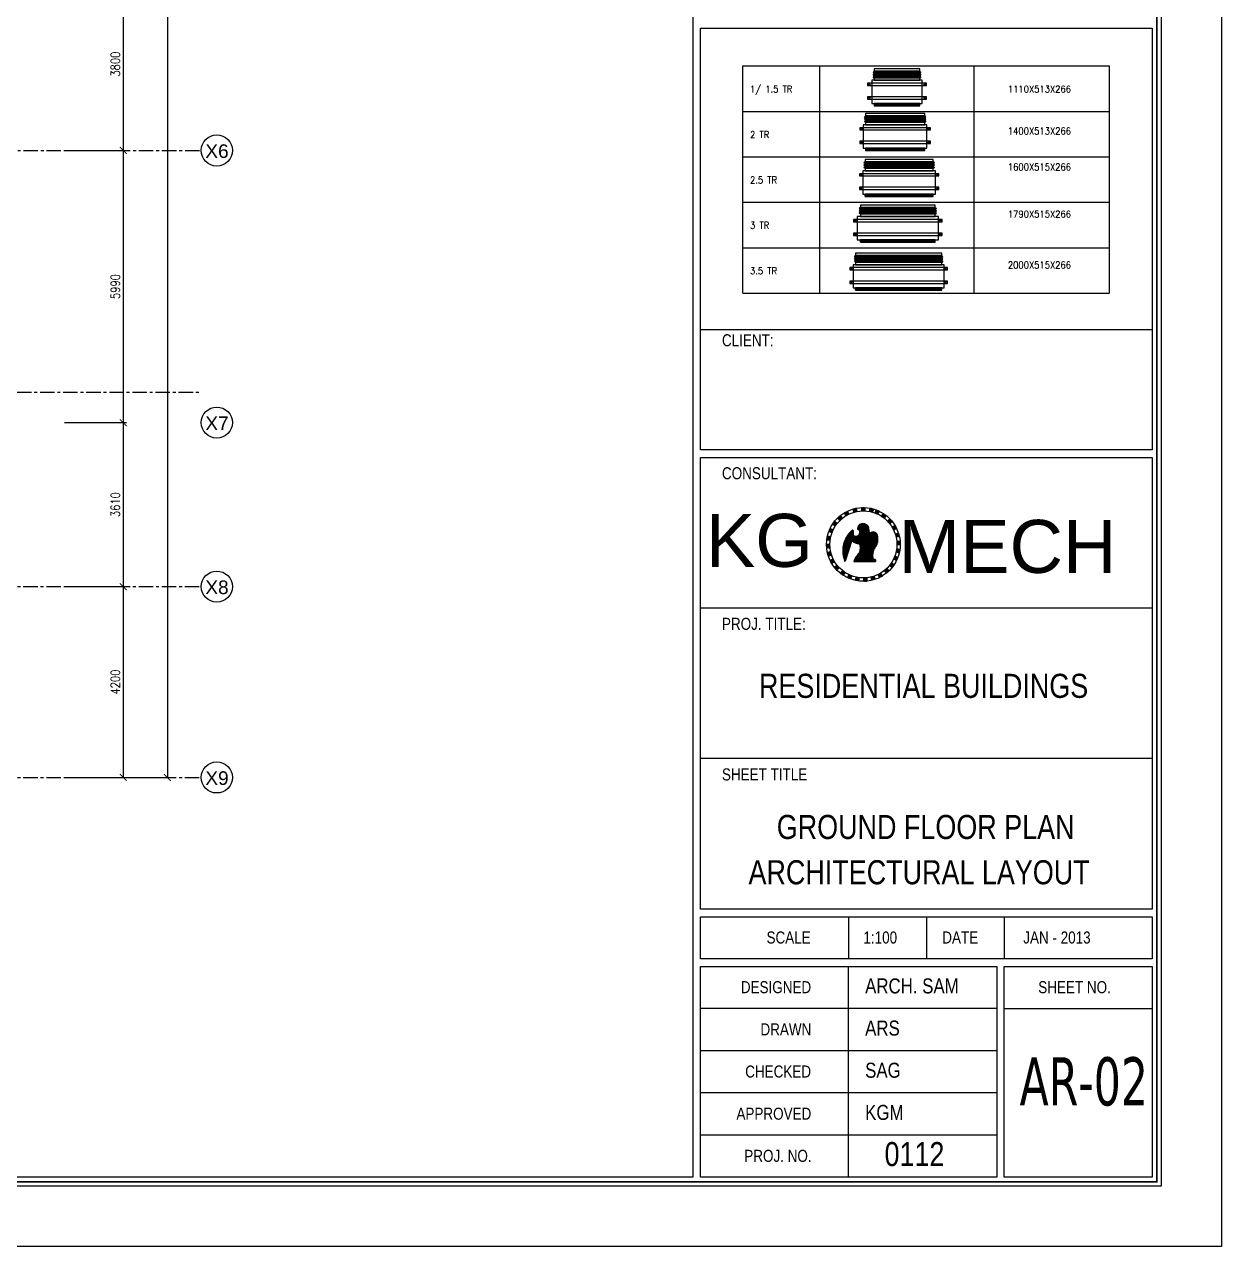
# Model space of a CAD drawing. Header units: millimetres. Extents: x -1288794 to 2153086, y -2701644 to -1428868.
# Drawn here: x 1638890 to 1665234, y -1519494 to -1492595 of the extents above; entities that cross this region are included whole.
import ezdxf
from ezdxf.enums import TextEntityAlignment as Align

# ---------------------------------------------------------------- set-up
doc = ezdxf.new("R2010")
doc.units = ezdxf.units.MM
doc.header["$LTSCALE"] = 100
doc.header["$PDMODE"] = 34
doc.linetypes.add('CENTER', pattern=[50.8, 31.75, -6.35, 6.35, -6.35])
for name, color, linetype in [('A-ANNO-DIMS', 1, 'Continuous'), ('A-ANNO-SYMB', 33, 'Continuous'), ('A-ANNO-TEXT', 8, 'Continuous'), ('A-GRID', 253, 'CENTER'), ('AC-HLTEXT', 100, 'Continuous'), ('DAIMENTION', 32, 'Continuous'), ('FCU-AC', 160, 'Continuous'), ('LOGO LINE', 7, 'Continuous'), ('LOGO1LINE', 7, 'Continuous'), ('TEXT', 4, 'Continuous')]:
    doc.layers.add(name, color=color, linetype=linetype)
doc.styles.add('ISTILO', font='sanss___.ttf', dxfattribs={"width": 0.8, "height": 400})
doc.styles.add('MKL', font='swisse.ttf')
doc.styles.add('ROMANS', font='romans.shx', dxfattribs={"width": 0.8})
doc.styles.add('SANSSERIF', font='sas_____.pfb')
doc.styles.add('TAHOMA', font='tahoma.ttf', dxfattribs={"width": 0.7})
doc.dimstyles.new('100 of DIM2', dxfattribs={"dimscale": 0, "dimtxt": 200, "dimasz": 150, "dimexe": 75, "dimexo": 200, "dimgap": 75, "dimtad": 1, "dimdec": 0, "dimrnd": 5, "dimzin": 0, "dimdsep": 46, "dimtxsty": 'ROMANS', "dimblk": 'ARCHTICK', "dimcen": 100, "dimclrd": 94, "dimclre": 94, "dimclrt": 2, "dimadec": 0, "dimazin": 0, "dimtfac": 1, "dimtdec": 0, "dimtofl": 0, "dimtmove": 2, "dimatfit": 3, "dimldrblk": 'OPEN90', "dimfxl": 75, "dimtolj": 1, "dimtzin": 0, "dimarcsym": 0})

# ---------------------------------------------------------------- blocks, each defined once
blk = doc.blocks.new('_ArchTick')
at = {"color": 0, "linetype": 'ByBlock', "const_width": 0.15}
blk.add_lwpolyline([(-0.5, -0.5), (0.5, 0.5)], dxfattribs=at)
blk = doc.blocks.new('*D613')
at = {"layer": 'A-ANNO-DIMS', "color": 94, "lineweight": -2, "ltscale": 3, "transparency": 16777216}
for p, q in [((1639881, -1473969), (1642111, -1473969)), ((1642036, -1473969), (1642036, -1509169)), ((1639881, -1509169), (1642111, -1509169))]:
    blk.add_line(p, q, dxfattribs=at)
at = {"layer": 'Defpoints', "color": 0, "ltscale": 3, "transparency": 16777216}
for p in [(1639681, -1473969), (1639681, -1509169), (1642036, -1509169)]:
    blk.add_point(p, dxfattribs=at)
at = {"layer": 'A-ANNO-DIMS', "color": 94, "lineweight": -2, "ltscale": 3, "transparency": 16777216, "xscale": 150, "yscale": 150, "zscale": 150}
for p, rotation in [((1642036, -1473969), 90), ((1642036, -1509169), 270)]:
    blk.add_blockref('_ArchTick', p, dxfattribs=dict(at, rotation=rotation))
at = {"layer": 'A-ANNO-DIMS', "color": 2, "ltscale": 3, "transparency": 16777216, "insert": (1641861, -1491569), "char_height": 200, "attachment_point": 5, "rotation": 90, "style": 'ROMANS'}
blk.add_mtext('\\A1;35200', dxfattribs=at)
blk = doc.blocks.new('_Open90')
at = {"color": 0, "linetype": 'ByBlock', "lineweight": -2}
for p, q in [((0, 0), (-1, 0)), ((-0.5, 0.5), (0, 0)), ((0, 0), (-0.5, -0.5))]:
    blk.add_line(p, q, dxfattribs=at)
blk = doc.blocks.new('*D618')
at = {"layer": 'A-ANNO-DIMS', "color": 94, "lineweight": -2, "ltscale": 3, "transparency": 16777216}
for p, q in [((1639772, -1491569), (1641139, -1491569)), ((1641064, -1491569), (1641064, -1495369)), ((1639772, -1495369), (1641139, -1495369))]:
    blk.add_line(p, q, dxfattribs=at)
at = {"layer": 'Defpoints', "color": 0, "ltscale": 3, "transparency": 16777216}
for p in [(1639572, -1491569), (1639572, -1495369), (1641064, -1495369)]:
    blk.add_point(p, dxfattribs=at)
at = {"layer": 'A-ANNO-DIMS', "color": 94, "lineweight": -2, "ltscale": 3, "transparency": 16777216, "xscale": 150, "yscale": 150, "zscale": 150}
for p, rotation in [((1641064, -1491569), 90), ((1641064, -1495369), 270)]:
    blk.add_blockref('_ArchTick', p, dxfattribs=dict(at, rotation=rotation))
at = {"layer": 'A-ANNO-DIMS', "color": 2, "ltscale": 3, "transparency": 16777216, "insert": (1640889, -1493469), "char_height": 200, "attachment_point": 5, "rotation": 90, "style": 'ROMANS'}
blk.add_mtext('\\A1;3800', dxfattribs=at)
blk = doc.blocks.new('*D619')
at = {"layer": 'A-ANNO-DIMS', "color": 94, "lineweight": -2, "ltscale": 3, "transparency": 16777216}
for p, q in [((1639772, -1495369), (1641139, -1495369)), ((1641064, -1495369), (1641064, -1501359)), ((1639772, -1501359), (1641139, -1501359))]:
    blk.add_line(p, q, dxfattribs=at)
at = {"layer": 'Defpoints', "color": 0, "ltscale": 3, "transparency": 16777216}
for p in [(1639572, -1495369), (1639572, -1501359), (1641064, -1501359)]:
    blk.add_point(p, dxfattribs=at)
at = {"layer": 'A-ANNO-DIMS', "color": 94, "lineweight": -2, "ltscale": 3, "transparency": 16777216, "xscale": 150, "yscale": 150, "zscale": 150}
for p, rotation in [((1641064, -1495369), 90), ((1641064, -1501359), 270)]:
    blk.add_blockref('_ArchTick', p, dxfattribs=dict(at, rotation=rotation))
at = {"layer": 'A-ANNO-DIMS', "color": 2, "ltscale": 3, "transparency": 16777216, "insert": (1640889, -1498364), "char_height": 200, "attachment_point": 5, "rotation": 90, "style": 'ROMANS'}
blk.add_mtext('\\A1;5990', dxfattribs=at)
blk = doc.blocks.new('*D620')
at = {"layer": 'A-ANNO-DIMS', "color": 94, "lineweight": -2, "ltscale": 3, "transparency": 16777216}
for p, q in [((1639772, -1501359), (1641139, -1501359)), ((1641064, -1501359), (1641064, -1504969)), ((1639772, -1504969), (1641139, -1504969))]:
    blk.add_line(p, q, dxfattribs=at)
at = {"layer": 'Defpoints', "color": 0, "ltscale": 3, "transparency": 16777216}
for p in [(1639572, -1501359), (1639572, -1504969), (1641064, -1504969)]:
    blk.add_point(p, dxfattribs=at)
at = {"layer": 'A-ANNO-DIMS', "color": 94, "lineweight": -2, "ltscale": 3, "transparency": 16777216, "xscale": 150, "yscale": 150, "zscale": 150}
for p, rotation in [((1641064, -1501359), 90), ((1641064, -1504969), 270)]:
    blk.add_blockref('_ArchTick', p, dxfattribs=dict(at, rotation=rotation))
at = {"layer": 'A-ANNO-DIMS', "color": 2, "ltscale": 3, "transparency": 16777216, "insert": (1640889, -1503164), "char_height": 200, "attachment_point": 5, "rotation": 90, "style": 'ROMANS'}
blk.add_mtext('\\A1;3610', dxfattribs=at)
blk = doc.blocks.new('*D621')
at = {"layer": 'A-ANNO-DIMS', "color": 94, "lineweight": -2, "ltscale": 3, "transparency": 16777216}
for p, q in [((1639772, -1504969), (1641139, -1504969)), ((1641064, -1504969), (1641064, -1509169)), ((1639772, -1509169), (1641139, -1509169))]:
    blk.add_line(p, q, dxfattribs=at)
at = {"layer": 'Defpoints', "color": 0, "ltscale": 3, "transparency": 16777216}
for p in [(1639572, -1504969), (1639572, -1509169), (1641064, -1509169)]:
    blk.add_point(p, dxfattribs=at)
at = {"layer": 'A-ANNO-DIMS', "color": 94, "lineweight": -2, "ltscale": 3, "transparency": 16777216, "xscale": 150, "yscale": 150, "zscale": 150}
for p, rotation in [((1641064, -1504969), 90), ((1641064, -1509169), 270)]:
    blk.add_blockref('_ArchTick', p, dxfattribs=dict(at, rotation=rotation))
at = {"layer": 'A-ANNO-DIMS', "color": 2, "ltscale": 3, "transparency": 16777216, "insert": (1640889, -1507069), "char_height": 200, "attachment_point": 5, "rotation": 90, "style": 'ROMANS'}
blk.add_mtext('\\A1;4200', dxfattribs=at)
blk = doc.blocks.new('fcu-1    1.5 tr')
h = blk.add_hatch()
h.set_pattern_fill('NET', color=3)
h.paths.add_polyline_path([(78733, -1589179), (77733, -1589179), (77733, -1589229), (78733, -1589229)])
at = {"color": 3}
blk.add_lwpolyline([(77733, -1589229), (78733, -1589229), (78733, -1589179), (77733, -1589179)], close=True, dxfattribs=at)
at = {"layer": 'FCU-AC', "color": 5}
for p, q in [((77733, -1588466), (77708, -1588491)), ((78758, -1588491), (77708, -1588491)), ((77733, -1588516), (77708, -1588491)), ((77733, -1588516), (77708, -1588541)), ((78758, -1588541), (77708, -1588541)), ((77733, -1588566), (77708, -1588541)), ((77733, -1588566), (77708, -1588591)), ((78758, -1588591), (77708, -1588591)), ((77733, -1588616), (77708, -1588591)), ((78733, -1588516), (77733, -1588516)), ((78733, -1588566), (77733, -1588566)), ((78758, -1588491), (78733, -1588466)), ((78758, -1588491), (78733, -1588516)), ((78758, -1588541), (78733, -1588516)), ((78758, -1588541), (78733, -1588566)), ((78758, -1588591), (78733, -1588566)), ((78758, -1588591), (78733, -1588616))]:
    blk.add_line(p, q, dxfattribs=at)
at = {"layer": 'FCU-AC', "color": 1}
for p, q in [((78733, -1588416), (77733, -1588416)), ((77733, -1588416), (77733, -1588466)), ((77733, -1588466), (78733, -1588466)), ((78733, -1588616), (77733, -1588616)), ((77733, -1588616), (77733, -1588666)), ((78733, -1588466), (78733, -1588416)), ((78733, -1588666), (78733, -1588616)), ((77733, -1588666), (78733, -1588666))]:
    blk.add_line(p, q, dxfattribs=at)
at = {"layer": 'FCU-AC'}
for p, q in [((78733, -1588466), (77733, -1588466)), ((78788, -1588666), (77678, -1588666)), ((77678, -1588666), (77678, -1589179)), ((78788, -1589179), (78788, -1588666)), ((77678, -1589179), (78788, -1589179))]:
    blk.add_line(p, q, dxfattribs=at)
at = {"layer": 'FCU-AC', "color": 2}
for p, q in [((78733, -1588516), (77733, -1588516)), ((78733, -1588566), (77733, -1588566))]:
    blk.add_line(p, q, dxfattribs=at)
at = {"layer": 'FCU-AC', "color": 6}
for points in [[(77583, -1588779), (78883, -1588779), (78883, -1588729), (77583, -1588729)], [(77583, -1589079), (78883, -1589079), (78883, -1589029), (77583, -1589029)]]:
    blk.add_lwpolyline(points, close=True, dxfattribs=at)
for centre in [(77629, -1588755), (78837, -1588755), (77629, -1589055), (78837, -1589055)]:
    blk.add_circle(centre, 12.5, dxfattribs=at)
blk = doc.blocks.new('fcu 2.5 tr')
h = blk.add_hatch()
h.set_pattern_fill('NET', color=3)
h.paths.add_polyline_path([(83172, -1587743), (81672, -1587743), (81672, -1587793), (83172, -1587793)])
at = {"layer": 'FCU-AC'}
for p, q in [((81672, -1587030), (81647, -1587055)), ((83172, -1587030), (81672, -1587030)), ((83197, -1587055), (83172, -1587030)), ((83197, -1587055), (81647, -1587055)), ((81672, -1587080), (81647, -1587055)), ((81672, -1587080), (81647, -1587105)), ((83197, -1587105), (81647, -1587105)), ((81672, -1587130), (81647, -1587105)), ((81672, -1587130), (81647, -1587155)), ((83197, -1587155), (81647, -1587155)), ((81672, -1587180), (81647, -1587155)), ((83172, -1587080), (81672, -1587080)), ((83172, -1587080), (81672, -1587080)), ((83172, -1587130), (81672, -1587130)), ((83172, -1587130), (81672, -1587130)), ((83197, -1587055), (83172, -1587080)), ((83197, -1587105), (83172, -1587080)), ((83197, -1587105), (83172, -1587130)), ((83197, -1587155), (83172, -1587130)), ((83197, -1587155), (83172, -1587180))]:
    blk.add_line(p, q, dxfattribs=at)
at = {"layer": 'FCU-AC', "color": 1}
for p, q in [((83172, -1586980), (81672, -1586980)), ((81672, -1586980), (81672, -1587030)), ((81672, -1587030), (83172, -1587030)), ((83172, -1587030), (83172, -1586980)), ((83172, -1587180), (81672, -1587180)), ((81672, -1587180), (81672, -1587230)), ((81672, -1587230), (83172, -1587230)), ((83172, -1587230), (83172, -1587180))]:
    blk.add_line(p, q, dxfattribs=at)
at = {"layer": 'FCU-AC', "color": 6}
for points in [[(81547, -1587343), (83297, -1587343), (83297, -1587293), (81547, -1587293)], [(81547, -1587643), (83297, -1587643), (83297, -1587593), (81547, -1587593)]]:
    blk.add_lwpolyline(points, close=True, dxfattribs=at)
at = {"layer": 'FCU-AC'}
blk.add_lwpolyline([(81622, -1587743), (83222, -1587743), (83222, -1587230), (81622, -1587230)], close=True, dxfattribs=at)
at = {"layer": 'FCU-AC', "color": 3}
blk.add_lwpolyline([(81672, -1587793), (83172, -1587793), (83172, -1587743), (81672, -1587743)], close=True, dxfattribs=at)
at = {"layer": 'FCU-AC', "color": 6}
for centre in [(81584, -1587318), (83259, -1587318), (81584, -1587618), (83259, -1587618)]:
    blk.add_circle(centre, 12.5, dxfattribs=at)
blk = doc.blocks.new('fcu 3 tr')
h = blk.add_hatch()
h.set_pattern_fill('NET', color=3)
h.paths.add_polyline_path([(86304, -1585367), (84654, -1585367), (84654, -1585417), (86304, -1585417)])
at = {"layer": 'FCU-AC', "color": 1}
for p, q in [((86304, -1584604), (84654, -1584604)), ((84654, -1584604), (84654, -1584654)), ((86304, -1584654), (86304, -1584604)), ((84654, -1584654), (86304, -1584654)), ((86304, -1584804), (84654, -1584804)), ((84654, -1584804), (84654, -1584854)), ((84654, -1584854), (86304, -1584854)), ((86304, -1584854), (86304, -1584804))]:
    blk.add_line(p, q, dxfattribs=at)
at = {"layer": 'FCU-AC'}
for p, q in [((84654, -1584654), (84629, -1584679)), ((86329, -1584679), (84629, -1584679)), ((84654, -1584704), (84629, -1584679)), ((84654, -1584704), (84629, -1584729)), ((86329, -1584729), (84629, -1584729)), ((84654, -1584754), (84629, -1584729)), ((84654, -1584754), (84629, -1584779)), ((86329, -1584779), (84629, -1584779)), ((84654, -1584804), (84629, -1584779)), ((86304, -1584654), (84654, -1584654)), ((86304, -1584704), (84654, -1584704)), ((86304, -1584704), (84654, -1584704)), ((86304, -1584754), (84654, -1584754)), ((86304, -1584754), (84654, -1584754)), ((86304, -1584654), (86329, -1584679)), ((86304, -1584704), (86329, -1584679)), ((86304, -1584704), (86329, -1584729)), ((86304, -1584754), (86329, -1584729)), ((86304, -1584754), (86329, -1584779)), ((86304, -1584804), (86329, -1584779))]:
    blk.add_line(p, q, dxfattribs=at)
blk.add_lwpolyline([(84584, -1585367), (86374, -1585367), (86374, -1584854), (84584, -1584854)], close=True, dxfattribs=at)
at = {"layer": 'FCU-AC', "color": 6}
for points in [[(84504, -1584967), (86454, -1584967), (86454, -1584917), (84504, -1584917)], [(84504, -1585267), (86454, -1585267), (86454, -1585217), (84504, -1585217)]]:
    blk.add_lwpolyline(points, close=True, dxfattribs=at)
at = {"layer": 'FCU-AC', "color": 3}
blk.add_lwpolyline([(84654, -1585417), (86304, -1585417), (86304, -1585367), (84654, -1585367)], close=True, dxfattribs=at)
at = {"layer": 'FCU-AC', "color": 6}
for centre in [(84544, -1584942), (86414, -1584942), (84544, -1585242), (86414, -1585242)]:
    blk.add_circle(centre, 12.5, dxfattribs=at)
blk = doc.blocks.new('fcu 3.5 tr')
at = {"layer": 'FCU-AC'}
h = blk.add_hatch(dxfattribs=at)
h.set_pattern_fill('NET', color=3)
h.paths.add_polyline_path([(100970, -1580238), (99070, -1580238), (99070, -1580288), (100970, -1580288)])
at = {"layer": 'FCU-AC', "color": 1}
for p, q in [((100970, -1579475), (99070, -1579475)), ((99070, -1579475), (99070, -1579525)), ((100970, -1579525), (100970, -1579475)), ((99070, -1579525), (100970, -1579525)), ((100970, -1579675), (99070, -1579675)), ((99070, -1579675), (99070, -1579725)), ((99070, -1579725), (100970, -1579725)), ((100970, -1579725), (100970, -1579675))]:
    blk.add_line(p, q, dxfattribs=at)
at = {"layer": 'FCU-AC'}
for p, q in [((99045, -1579550), (99070, -1579525)), ((100995, -1579550), (99045, -1579550)), ((99045, -1579550), (99070, -1579575)), ((99045, -1579600), (99070, -1579575)), ((100995, -1579600), (99045, -1579600)), ((99045, -1579600), (99070, -1579625)), ((99045, -1579650), (99070, -1579625)), ((100995, -1579650), (99045, -1579650)), ((99045, -1579650), (99070, -1579675)), ((100970, -1579525), (99070, -1579525)), ((100970, -1579575), (99070, -1579575)), ((100970, -1579575), (99070, -1579575)), ((100970, -1579625), (99070, -1579625)), ((100970, -1579625), (99070, -1579625)), ((100995, -1579550), (100970, -1579525)), ((100995, -1579550), (100970, -1579575)), ((100995, -1579600), (100970, -1579575)), ((100995, -1579600), (100970, -1579625)), ((100995, -1579650), (100970, -1579625)), ((100995, -1579650), (100970, -1579675))]:
    blk.add_line(p, q, dxfattribs=at)
blk.add_lwpolyline([(99020, -1580238), (101020, -1580238), (101020, -1579725), (99020, -1579725)], close=True, dxfattribs=at)
at = {"layer": 'FCU-AC', "color": 6}
for points in [[(98945, -1579838), (101095, -1579838), (101095, -1579788), (98945, -1579788)], [(98945, -1580138), (101095, -1580138), (101095, -1580088), (98945, -1580088)]]:
    blk.add_lwpolyline(points, close=True, dxfattribs=at)
at = {"layer": 'FCU-AC', "color": 3}
blk.add_lwpolyline([(99070, -1580288), (100970, -1580288), (100970, -1580238), (99070, -1580238)], close=True, dxfattribs=at)
at = {"layer": 'FCU-AC', "color": 6}
for centre in [(98982, -1579813), (101057, -1579813), (98982, -1580113), (101057, -1580113)]:
    blk.add_circle(centre, 12.5, dxfattribs=at)
blk = doc.blocks.new('fcu 2 tr')
h = blk.add_hatch()
h.set_pattern_fill('NET', color=3)
h.paths.add_polyline_path([(80954, -1588493), (79654, -1588493), (79654, -1588543), (80954, -1588543)])
at = {"layer": 'FCU-AC'}
for p, q in [((79654, -1587780), (79629, -1587805)), ((80979, -1587805), (79629, -1587805)), ((79654, -1587830), (79629, -1587805)), ((79654, -1587830), (79629, -1587855)), ((80954, -1587780), (79654, -1587780)), ((80954, -1587830), (79654, -1587830)), ((80954, -1587830), (79654, -1587830)), ((80954, -1587780), (80979, -1587805)), ((80954, -1587830), (80979, -1587805)), ((80954, -1587830), (80979, -1587855)), ((80979, -1587855), (79629, -1587855)), ((79654, -1587880), (79629, -1587855)), ((79654, -1587880), (79629, -1587905)), ((80979, -1587905), (79629, -1587905)), ((79654, -1587930), (79629, -1587905)), ((80954, -1587880), (79654, -1587880)), ((80954, -1587880), (79654, -1587880)), ((80954, -1587880), (80979, -1587855)), ((80954, -1587880), (80979, -1587905)), ((80954, -1587930), (80979, -1587905))]:
    blk.add_line(p, q, dxfattribs=at)
at = {"layer": 'FCU-AC', "color": 1}
for p, q in [((80954, -1587730), (79654, -1587730)), ((79654, -1587730), (79654, -1587780)), ((79654, -1587780), (80954, -1587780)), ((80954, -1587780), (80954, -1587730)), ((80954, -1587930), (79654, -1587930)), ((79654, -1587930), (79654, -1587980)), ((79654, -1587980), (80954, -1587980)), ((80954, -1587980), (80954, -1587930))]:
    blk.add_line(p, q, dxfattribs=at)
at = {"layer": 'FCU-AC', "color": 6}
for points in [[(79529, -1588093), (81079, -1588093), (81079, -1588043), (79529, -1588043)], [(79529, -1588393), (81079, -1588393), (81079, -1588343), (79529, -1588343)]]:
    blk.add_lwpolyline(points, close=True, dxfattribs=at)
at = {"layer": 'FCU-AC'}
blk.add_lwpolyline([(79604, -1588493), (81004, -1588493), (81004, -1587980), (79604, -1587980)], close=True, dxfattribs=at)
at = {"layer": 'FCU-AC', "color": 3}
blk.add_lwpolyline([(79654, -1588543), (80954, -1588543), (80954, -1588493), (79654, -1588493)], close=True, dxfattribs=at)
at = {"layer": 'FCU-AC', "color": 6}
for centre in [(79566, -1588068), (81041, -1588068), (79566, -1588368), (81041, -1588368)]:
    blk.add_circle(centre, 12.5, dxfattribs=at)

msp = doc.modelspace()

# ---------------------------------------------------------------- hatches: boundary and pattern name
h = msp.add_hatch()
h.set_pattern_fill('ANSI36', color=6, scale=36.666455, angle=25.71429, style=0)
h.set_pattern_definition([(70.71429, (1657792.8396, -1506959.146), (-1.677009, 9.0844575), [11.458267, -2.291653, 0, -2.291653])])
h.paths.add_polyline_path([(1657000, -1503308.5, 0.0225273), (1656935.6, -1503343.1), (1656967.6, -1503409.5, -0.0247745), (1657031.8, -1503374.6)])
h = msp.add_hatch()
h.set_pattern_fill('ANSI36', color=6, scale=36.666455, angle=167.14286, style=0)
h.set_pattern_definition([(212.14286, (1658784.8713, -1501492.5794), (-4.352928, -8.148113), [11.458267, -2.291653, 0, -2.291653])])
h.paths.add_polyline_path([(1657128.6, -1503259.6, -0.0225273), (1657200.5, -1503246.6), (1657216.9, -1503318.4, 0.0247745), (1657145, -1503331.1)])
h = msp.add_hatch()
h.set_pattern_fill('ANSI36', color=6, scale=36.666455, angle=180, style=0)
h.set_pattern_definition([(225, (1658186.341, -1501217.206), (-2.4306655, -8.91244), [11.458267, -2.291653, 0, -2.291653])])
h.paths.add_polyline_path([(1657316.7, -1503228.2, -0.0225273), (1657389.7, -1503231.5), (1657389.7, -1503305.1, 0.0247745), (1657316.7, -1503301.5)])
h = msp.add_hatch()
h.set_pattern_fill('ANSI36', color=6, scale=36.666455, angle=-167.14286, style=0)
h.set_pattern_definition([(237.85714, (1657543.381, -1501087.4032), (-0.386519, -9.229861), [11.458267, -2.291653, 0, -2.291653])])
h.paths.add_polyline_path([(1657504, -1503241.5, -0.0225273), (1657574.4, -1503260.9), (1657558.1, -1503332.7, 0.0247745), (1657487.7, -1503313)])
h = msp.add_hatch()
h.set_pattern_fill('ANSI36', color=6, scale=36.666455, angle=-25.71429, style=0)
h.set_pattern_definition([(19.28571, (1655343.9524, -1506204.5415), (6.056917, 6.975205), [11.458267, -2.291653, 0, -2.291653])])
h.paths.add_polyline_path([(1657703.8, -1503308.5, 0.0225273), (1657636.6, -1503279.8), (1657604.6, -1503346.2, -0.0247745), (1657672, -1503374.6)])
h = msp.add_hatch()
h.set_pattern_fill('ANSI36', color=6, scale=36.666455, angle=-38.57143, style=0)
h.set_pattern_definition([(6.42857, (1654912.4747, -1505703.449), (7.4571865, 5.452531), [11.458267, -2.291653, 0, -2.291653])])
h.paths.add_polyline_path([(1657857.6, -1503405.1, 0.0225273), (1657798.5, -1503362.2), (1657752.5, -1503419.8, -0.0247745), (1657811.8, -1503462.5)])
h = msp.add_hatch()
h.set_pattern_fill('ANSI36', color=6, scale=36.666455, angle=51.42857, style=0)
h.set_pattern_definition([(96.42857, (1659016.061, -1506478.658), (-5.452531, 7.4571865), [11.458267, -2.291653, 0, -2.291653])])
h.paths.add_polyline_path([(1656717.8, -1503533.6, 0.0225273), (1656674.8, -1503592.7), (1656732.4, -1503638.6, -0.0247745), (1656775.1, -1503579.3)])
h = msp.add_hatch()
h.set_pattern_fill('ANSI36', color=6, scale=36.666455, angle=38.57143, style=0)
h.set_pattern_definition([(83.57143, (1658431.5193, -1506787.814), (-3.656445, 8.4835216), [11.458267, -2.291653, 0, -2.291653])])
h.paths.add_polyline_path([(1656846.2, -1503405.1, 0.0225273), (1656791.2, -1503453.2), (1656837.1, -1503510.8, -0.0247745), (1656891.9, -1503462.5)])
h = msp.add_hatch()
h.set_pattern_fill('ANSI31', color=6, scale=36.45, style=0)
h.set_pattern_definition([(45, (1656768.3235, -1506308.6005), (-3.221755, 3.221755), [])])
h.paths.add_polyline_path([(1657275, -1504212.8, 0.1070133), (1657140.3, -1504413), (1657621.8, -1504413, 0.3835303), (1657628.8, -1504406.7, 0.674478), (1657572.1, -1504376.4), (1657556.6, -1504332.4, -0.1268388), (1657582.2, -1504147.3, 0.2280769), (1657669, -1503866.3, 0.6975506), (1657488.9, -1503805.9, 0.0308659), (1657469, -1503672.3, 0.880226), (1657223, -1503703.5), (1657244.9, -1503702.8, -1.0270626), (1657132.2, -1503836.1), (1657132.2, -1503747.1, 0.3506469), (1657113.8, -1503724.1, 0.2389572), (1657105.5, -1503726.2, 0.3170491), (1656939.2, -1504404.8, 0.7037758), (1656948.1, -1504404.6), (1657096, -1503950.3, 0.26839), (1657264.1, -1504017.3, -0.1721045)])
h = msp.add_hatch()
h.set_pattern_fill('ANSI36', color=6, scale=36.666455, angle=-51.42857, style=0)
h.set_pattern_definition([(353.57143, (1654603.3187, -1505118.9075), (8.4835216, 3.656445), [11.458267, -2.291653, 0, -2.291653])])
h.paths.add_polyline_path([(1657986, -1503533.6, 0.0225273), (1657937.9, -1503478.6), (1657880.3, -1503524.5, -0.0247745), (1657928.7, -1503579.3)])
h = msp.add_hatch()
h.set_pattern_fill('ANSI36', color=6, scale=36.666455, angle=-64.28571, style=0)
h.set_pattern_definition([(340.71429, (1654431.9866, -1504480.228), (9.0844575, 1.677009), [11.458267, -2.291653, 0, -2.291653])])
h.paths.add_polyline_path([(1658082.6, -1503687.4, 0.0225273), (1658048, -1503623), (1657981.6, -1503655, -0.0247745), (1658016.5, -1503719.2)])
h = msp.add_hatch()
h.set_pattern_fill('ANSI36', color=6, scale=36.666455, angle=77.14286, style=0)
h.set_pattern_definition([(122.14286, (1659909.6694, -1505515.0173), (-8.148113, 4.352928), [11.458267, -2.291653, 0, -2.291653])])
h.paths.add_polyline_path([(1656561.1, -1503858.8, 0.0225273), (1656548.1, -1503930.7), (1656619.9, -1503947, -0.0247745), (1656632.6, -1503875.1)])
h = msp.add_hatch()
h.set_pattern_fill('ANSI36', color=6, scale=36.666455, angle=64.28571, style=0)
h.set_pattern_definition([(109.28571, (1659517.1533, -1506047.1804), (-6.975205, 6.056917), [11.458267, -2.291653, 0, -2.291653])])
h.paths.add_polyline_path([(1656621.1, -1503687.4, 0.0225273), (1656592.4, -1503754.5), (1656658.8, -1503786.5, -0.0247745), (1656687.2, -1503719.2)])
h = msp.add_hatch()
h.set_pattern_fill('ANSI36', color=6, scale=36.666455, angle=-77.14286, style=0)
h.set_pattern_definition([(327.85714, (1654407.07, -1503819.436), (9.229861, -0.386519), [11.458267, -2.291653, 0, -2.291653])])
h.paths.add_polyline_path([(1658142.6, -1503858.8, 0.0225273), (1658123.2, -1503788.4), (1658051.3, -1503804.8, -0.0247745), (1658071.1, -1503875.1)])
h = msp.add_hatch()
h.set_pattern_fill('ANSI36', color=6, scale=36.666455, angle=90, style=0)
h.set_pattern_definition([(135, (1660173.927, -1504908.8536), (-8.9124403, 2.4306655), [11.458267, -2.291653, 0, -2.291653])])
h.paths.add_polyline_path([(1656540.8, -1504039.3, 0.0225273), (1656544.1, -1504112.2), (1656617.8, -1504112.2, -0.0247745), (1656614.1, -1504039.3)])
h = msp.add_hatch()
h.set_pattern_fill('ANSI36', color=6, scale=36.666455, angle=-102.85714, style=0)
h.set_pattern_definition([(302.14286, (1654794.075, -1502563.5037), (8.148113, -4.352928), [11.458267, -2.291653, 0, -2.291653])])
h.paths.add_polyline_path([(1658142.6, -1504219.7, 0.0225273), (1658155.6, -1504147.9), (1658083.8, -1504131.5, -0.0247745), (1658071.1, -1504203.4)])
h = msp.add_hatch()
h.set_pattern_fill('ANSI36', color=6, scale=36.666455, angle=-90, style=0)
h.set_pattern_definition([(315, (1654529.8177, -1503169.6674), (8.9124403, -2.4306655), [11.458267, -2.291653, 0, -2.291653])])
h.paths.add_polyline_path([(1658162.9, -1504039.3, 0.0225273), (1658159.6, -1503966.3), (1658086, -1503966.3, -0.0247745), (1658089.6, -1504039.3)])
h = msp.add_hatch()
h.set_pattern_fill('ANSI36', color=6, scale=36.666455, angle=102.85714, style=0)
h.set_pattern_definition([(147.85714, (1660296.6747, -1504259.085), (-9.229861, 0.386519), [11.458267, -2.291653, 0, -2.291653])])
h.paths.add_polyline_path([(1656561.1, -1504219.7, 0.0225273), (1656580.6, -1504290.2), (1656652.4, -1504273.8, -0.0247745), (1656632.6, -1504203.4)])
h = msp.add_hatch()
h.set_pattern_fill('ANSI36', color=6, scale=36.666455, angle=115.71429, style=0)
h.set_pattern_definition([(160.71429, (1660271.758, -1503598.293), (-9.0844575, -1.677009), [11.458267, -2.291653, 0, -2.291653])])
h.paths.add_polyline_path([(1656621.1, -1504391.2, 0.0225273), (1656655.8, -1504455.5), (1656722.1, -1504423.5, -0.0247745), (1656687.2, -1504359.4)])
h = msp.add_hatch()
h.set_pattern_fill('ANSI36', color=6, scale=36.666455, angle=-128.57143, style=0)
h.set_pattern_definition([(276.42857, (1655687.6835, -1501599.863), (5.452531, -7.4571865), [11.458267, -2.291653, 0, -2.291653])])
h.paths.add_polyline_path([(1657986, -1504545, 0.0225273), (1658028.9, -1504485.8), (1657971.3, -1504439.9, -0.0247745), (1657928.7, -1504499.2)])
h = msp.add_hatch()
h.set_pattern_fill('ANSI36', color=6, scale=36.666455, angle=-115.71429, style=0)
h.set_pattern_definition([(289.28571, (1655186.591, -1502031.3406), (6.975205, -6.056917), [11.458267, -2.291653, 0, -2.291653])])
h.paths.add_polyline_path([(1658082.6, -1504391.2, 0.0225273), (1658111.3, -1504324), (1658044.9, -1504292, -0.0247745), (1658016.5, -1504359.4)])
h = msp.add_hatch()
h.set_pattern_fill('ANSI36', color=6, scale=36.666455, angle=128.57143, style=0)
h.set_pattern_definition([(173.57143, (1660100.426, -1502959.6135), (-8.4835216, -3.656445), [11.458267, -2.291653, 0, -2.291653])])
h.paths.add_polyline_path([(1656717.8, -1504545, 0.0225273), (1656765.8, -1504600), (1656823.4, -1504554, -0.0247745), (1656775.1, -1504499.2)])
h = msp.add_hatch()
h.set_pattern_fill('ANSI36', color=6, scale=36.666455, angle=141.42857, style=0)
h.set_pattern_definition([(186.42857, (1659791.27, -1502375.072), (-7.4571865, -5.452531), [11.458267, -2.291653, 0, -2.291653])])
h.paths.add_polyline_path([(1656846.2, -1504673.4, 0.0225273), (1656905.3, -1504716.3), (1656951.2, -1504658.7, -0.0247745), (1656891.9, -1504616)])
h = msp.add_hatch()
h.set_pattern_fill('ANSI36', color=6, scale=36.666455, angle=154.28571, style=0)
h.set_pattern_definition([(199.28571, (1659359.792, -1501873.9795), (-6.056917, -6.975205), [11.458267, -2.291653, 0, -2.291653])])
h.paths.add_polyline_path([(1657000, -1504770, 0.0225273), (1657067.1, -1504798.7), (1657099.1, -1504732.3, -0.0247745), (1657031.8, -1504703.9)])
h = msp.add_hatch()
h.set_pattern_fill('ANSI36', color=6, scale=36.666455, angle=-154.28571, style=0)
h.set_pattern_definition([(250.71429, (1656910.905, -1501119.375), (1.677009, -9.0844575), [11.458267, -2.291653, 0, -2.291653])])
h.paths.add_polyline_path([(1657703.8, -1504770, 0.0225273), (1657768.1, -1504735.4), (1657736.1, -1504669, -0.0247745), (1657672, -1504703.9)])
h = msp.add_hatch()
h.set_pattern_fill('ANSI36', color=6, scale=36.666455, angle=-141.42857, style=0)
h.set_pattern_definition([(263.57143, (1656272.2252, -1501290.707), (3.656445, -8.4835216), [11.458267, -2.291653, 0, -2.291653])])
h.paths.add_polyline_path([(1657857.6, -1504673.4, 0.0225273), (1657912.6, -1504625.3), (1657866.6, -1504567.7, -0.0247745), (1657811.8, -1504616)])
h = msp.add_hatch()
h.set_pattern_fill('ANSI36', color=6, scale=36.666455, angle=167.14286, style=0)
h.set_pattern_definition([(212.14286, (1658827.629, -1501481.4634), (-4.352928, -8.148113), [11.458267, -2.291653, 0, -2.291653])])
h.paths.add_polyline_path([(1657171.4, -1504830, 0.0225273), (1657243.3, -1504843), (1657259.7, -1504771.2, -0.0247745), (1657187.7, -1504758.5)])
h = msp.add_hatch()
h.set_pattern_fill('ANSI36', color=6, scale=36.666455, angle=180, style=0)
h.set_pattern_definition([(225, (1658221.4654, -1501217.206), (-2.4306655, -8.9124403), [11.458267, -2.291653, 0, -2.291653])])
h.paths.add_polyline_path([(1657351.9, -1504850.3, 0.0225273), (1657424.8, -1504847), (1657424.8, -1504773.4, -0.0247745), (1657351.9, -1504777)])
h = msp.add_hatch()
h.set_pattern_fill('ANSI36', color=6, scale=36.666455, angle=-167.14286, style=0)
h.set_pattern_definition([(237.85714, (1657571.6966, -1501094.458), (-0.386519, -9.229861), [11.458267, -2.291653, 0, -2.291653])])
h.paths.add_polyline_path([(1657532.4, -1504830, 0.0225273), (1657602.8, -1504810.5), (1657586.4, -1504738.7, -0.0247745), (1657516, -1504758.5)])

# ---------------------------------------------------------------- linework, layer by layer
at = {"color": 6}
for p, q in [((1656967.6, -1503409.5), (1656935.8, -1503343.4)), ((1656967.6, -1503409.5), (1656935.8, -1503343.4)), ((1657031.8, -1503374.6), (1657000, -1503308.5)), ((1657031.8, -1503374.6), (1657000, -1503308.5)), ((1657145, -1503331.1), (1657128.6, -1503259.6)), ((1657145, -1503331.1), (1657128.6, -1503259.6)), ((1657216.9, -1503318.4), (1657200.6, -1503246.9)), ((1657316.7, -1503301.5), (1657316.7, -1503228.2)), ((1657316.7, -1503301.5), (1657316.7, -1503228.2)), ((1657389.7, -1503305.1), (1657389.7, -1503231.8)), ((1657389.7, -1503305.1), (1657389.7, -1503231.8)), ((1657487.7, -1503313), (1657504, -1503241.5)), ((1657487.7, -1503313), (1657504, -1503241.5)), ((1657558.1, -1503332.7), (1657574.4, -1503261.2)), ((1657558.1, -1503332.7), (1657574.4, -1503261.2)), ((1657672, -1503374.6), (1657703.8, -1503308.5)), ((1657672, -1503374.6), (1657703.8, -1503308.5)), ((1657752.5, -1503419.8), (1657798.3, -1503362.5)), ((1657752.5, -1503419.8), (1657798.3, -1503362.5)), ((1656732.4, -1503638.6), (1656675.1, -1503592.9)), ((1656732.4, -1503638.6), (1656675.1, -1503592.9)), ((1656775.1, -1503579.3), (1656717.8, -1503533.6)), ((1656775.1, -1503579.3), (1656717.8, -1503533.6)), ((1656837.1, -1503510.8), (1656791.4, -1503453.5)), ((1656837.1, -1503510.8), (1656791.4, -1503453.5)), ((1656891.9, -1503462.5), (1656846.2, -1503405.1)), ((1656891.9, -1503462.5), (1656846.2, -1503405.1)), ((1657811.8, -1503462.5), (1657857.6, -1503405.1)), ((1657811.8, -1503462.5), (1657857.6, -1503405.1)), ((1657880.3, -1503524.5), (1657937.7, -1503478.8)), ((1657880.3, -1503524.5), (1657937.7, -1503478.8)), ((1657928.7, -1503579.3), (1657986, -1503533.6)), ((1657928.7, -1503579.3), (1657986, -1503533.6)), ((1657981.6, -1503655), (1658047.7, -1503623.2)), ((1657981.6, -1503655), (1658047.7, -1503623.2)), ((1656632.6, -1503875.1), (1656561.1, -1503858.8)), ((1656632.6, -1503875.1), (1656561.1, -1503858.8)), ((1656658.8, -1503786.5), (1656592.7, -1503754.7)), ((1656658.8, -1503786.5), (1656592.7, -1503754.7)), ((1656687.2, -1503719.2), (1656621.1, -1503687.4)), ((1656687.2, -1503719.2), (1656621.1, -1503687.4)), ((1657132.2, -1503836.1), (1657132.2, -1503747.1)), ((1657223, -1503703.5), (1657244.9, -1503702.8)), ((1658016.5, -1503719.2), (1658082.6, -1503687.4)), ((1658016.5, -1503719.2), (1658082.6, -1503687.4)), ((1658051.3, -1503804.8), (1658122.8, -1503788.4)), ((1658051.3, -1503804.8), (1658122.8, -1503788.4)), ((1658071.1, -1503875.1), (1658142.6, -1503858.8)), ((1658071.1, -1503875.1), (1658142.6, -1503858.8)), ((1656614.1, -1504039.3), (1656540.8, -1504039.3)), ((1656614.1, -1504039.3), (1656540.8, -1504039.3)), ((1656617.8, -1504112.2), (1656544.4, -1504112.2)), ((1656617.8, -1504112.2), (1656544.4, -1504112.2)), ((1656619.9, -1503947), (1656548.4, -1503930.7)), ((1656619.9, -1503947), (1656548.4, -1503930.7)), ((1657096, -1503950.3), (1656948.1, -1504404.6)), ((1658083.8, -1504131.5), (1658155.3, -1504147.8)), ((1658083.8, -1504131.5), (1658155.3, -1504147.8)), ((1658086, -1503966.3), (1658159.3, -1503966.3)), ((1658086, -1503966.3), (1658159.3, -1503966.3)), ((1658089.6, -1504039.3), (1658162.9, -1504039.3)), ((1658089.6, -1504039.3), (1658162.9, -1504039.3)), ((1656632.6, -1504203.4), (1656561.1, -1504219.7)), ((1656632.6, -1504203.4), (1656561.1, -1504219.7)), ((1656652.4, -1504273.8), (1656580.9, -1504290.1)), ((1656652.4, -1504273.8), (1656580.9, -1504290.1)), ((1656687.2, -1504359.4), (1656621.1, -1504391.2)), ((1656687.2, -1504359.4), (1656621.1, -1504391.2)), ((1656722.1, -1504423.5), (1656656, -1504455.3)), ((1656722.1, -1504423.5), (1656656, -1504455.3)), ((1657140.3, -1504413), (1657621.8, -1504413)), ((1657556.6, -1504332.4), (1657572.1, -1504376.4)), ((1657971.3, -1504439.9), (1658028.7, -1504485.6)), ((1657971.3, -1504439.9), (1658028.7, -1504485.6)), ((1658016.5, -1504359.4), (1658082.6, -1504391.2)), ((1658016.5, -1504359.4), (1658082.6, -1504391.2)), ((1658044.9, -1504292), (1658111, -1504323.9)), ((1658044.9, -1504292), (1658111, -1504323.9)), ((1658071.1, -1504203.4), (1658142.6, -1504219.7)), ((1658071.1, -1504203.4), (1658142.6, -1504219.7)), ((1656775.1, -1504499.2), (1656717.8, -1504545)), ((1656775.1, -1504499.2), (1656717.8, -1504545)), ((1656823.4, -1504554), (1656766.1, -1504599.7)), ((1656823.4, -1504554), (1656766.1, -1504599.7)), ((1656891.9, -1504616), (1656846.2, -1504673.4)), ((1656891.9, -1504616), (1656846.2, -1504673.4)), ((1656951.2, -1504658.7), (1656905.5, -1504716)), ((1656951.2, -1504658.7), (1656905.5, -1504716)), ((1657031.8, -1504703.9), (1657000, -1504770)), ((1657031.8, -1504703.9), (1657000, -1504770)), ((1657099.1, -1504732.3), (1657067.3, -1504798.4)), ((1657099.1, -1504732.3), (1657067.3, -1504798.4)), ((1657672, -1504703.9), (1657703.8, -1504770)), ((1657672, -1504703.9), (1657703.8, -1504770)), ((1657736.1, -1504669), (1657768, -1504735.1)), ((1657736.1, -1504669), (1657768, -1504735.1)), ((1657811.8, -1504616), (1657857.6, -1504673.4)), ((1657811.8, -1504616), (1657857.6, -1504673.4)), ((1657866.6, -1504567.7), (1657912.4, -1504625.1)), ((1657866.6, -1504567.7), (1657912.4, -1504625.1)), ((1657928.7, -1504499.2), (1657986, -1504545)), ((1657928.7, -1504499.2), (1657986, -1504545)), ((1657187.7, -1504758.5), (1657171.4, -1504830)), ((1657187.7, -1504758.5), (1657171.4, -1504830)), ((1657259.7, -1504771.2), (1657243.3, -1504842.7)), ((1657259.7, -1504771.2), (1657243.3, -1504842.7)), ((1657351.9, -1504777), (1657351.9, -1504850.3)), ((1657351.9, -1504777), (1657351.9, -1504850.3)), ((1657424.8, -1504773.4), (1657424.8, -1504846.7)), ((1657424.8, -1504773.4), (1657424.8, -1504846.7)), ((1657516, -1504758.5), (1657532.4, -1504830)), ((1657516, -1504758.5), (1657532.4, -1504830)), ((1657586.4, -1504738.7), (1657602.7, -1504810.2)), ((1657586.4, -1504738.7), (1657602.7, -1504810.2))]:
    msp.add_line(p, q, dxfattribs=at)
for radius in [811.1, 737.7]:
    msp.add_circle((1657351.9, -1504039.3), radius, dxfattribs=at)
for centre, radius, start, end in [((1657348, -1503703.6), 125, 8.86708, 179.93696), ((1657503.7, -1504183.4), 606.4, 131.04915, 201.41384), ((1657111.7, -1503733.3), 9.44, 77.29223, 131.04915), ((1657108.6, -1503747.1), 23.6, 0, 77.29223), ((1657190.3, -1503771), 87.3, 228.24948, 51.30904), ((1656397.5, -1503900.3), 1095.5, 4.94242, 12.01413), ((1657567.9, -1503869.2), 101.2, 1.6654, 141.2563), ((1657333.6, -1503916.7), 339.2, 317.14623, 8.5385), ((1657238, -1503838.5), 180.7, 218.21967, 278.31391), ((1656994, -1504130.5), 292.9, 343.66509, 22.72588), ((1657928.2, -1504289.5), 374.1, 157.66136, 186.57627), ((1656943.6, -1504403.1), 4.72, 201.41384, 341.96166), ((1657669.9, -1504624), 570.1, 133.83872, 158.27138), ((1657594.3, -1504403), 34.7, 353.93332, 129.92852), ((1657621.8, -1504405.9), 7.08, 270, 353.93332)]:
    msp.add_arc(centre, radius, start, end, dxfattribs=at)
at = {"layer": 'A-ANNO-SYMB', "ltscale": 3}
for centre in [(1643122.7, -1495368.6), (1643122.7, -1501358.6), (1643122.7, -1504968.6), (1643122.7, -1509168.6)]:
    msp.add_circle(centre, 342.2, dxfattribs=at)
at = {"layer": 'A-GRID', "ltscale": 0.1}
for p, q in [((1599244.8, -1495368.6), (1642784.4, -1495368.6)), ((1625010.3, -1500687.6), (1642782, -1500687.6)), ((1599241, -1504968.6), (1642780.6, -1504968.6)), ((1599241, -1509168.6), (1642780.6, -1509168.6))]:
    msp.add_line(p, q, dxfattribs=at)
at = {"layer": 'DAIMENTION', "color": 3}
msp.add_line((1662763.2, -1493508.5), (1662763.2, -1498508.5), dxfattribs=at)
at = {"layer": 'FCU-AC', "color": 3}
for p, q in [((1654698.2, -1493508.5), (1662763.2, -1493508.5)), ((1654698.2, -1498508.5), (1654698.2, -1493508.5)), ((1656394.9, -1498508.5), (1656394.9, -1493508.5)), ((1659782, -1493508.5), (1659782, -1498508.5)), ((1654698.2, -1494508.5), (1662763.2, -1494508.5)), ((1654698.2, -1495508.5), (1662763.2, -1495508.5)), ((1654698.2, -1496508.5), (1662763.2, -1496508.5)), ((1654698.2, -1497508.5), (1662763.2, -1497508.5)), ((1654698.2, -1498508.5), (1662763.2, -1498508.5))]:
    msp.add_line(p, q, dxfattribs=at)
at = {"layer": 'LOGO LINE'}
msp.add_line((1653765.5, -1499307.1), (1663709.7, -1499307.1), dxfattribs=at)
msp.add_lwpolyline([(1665234.4, -1519493.9), (1586476.3, -1519493.9), (1586476.3, -1463806.4), (1665234.4, -1463806.4)], close=True, dxfattribs=at)
at = {"layer": 'LOGO1LINE'}
for p, q in [((1663709.7, -1505439.4), (1653765.5, -1505439.4)), ((1663709.7, -1508754.1), (1653765.5, -1508754.1)), ((1657026.5, -1512234.6), (1657026.5, -1513162.7)), ((1658739.9, -1512234.6), (1658739.9, -1513162.7)), ((1660453.3, -1512234.6), (1660453.3, -1513162.7)), ((1657026.5, -1517969.1), (1657026.5, -1513328.5)), ((1660287.6, -1514256.6), (1653765.5, -1514256.6)), ((1660453.3, -1514256.6), (1663709.7, -1514256.6)), ((1657026.5, -1515184.7), (1653765.5, -1515184.7)), ((1660287.6, -1515184.7), (1657026.5, -1515184.7)), ((1660287.6, -1516112.8), (1653765.5, -1516112.8)), ((1660287.6, -1517041), (1653765.5, -1517041))]:
    msp.add_line(p, q, dxfattribs=at)
for points in [[(1663908.5, -1518168), (1587802.2, -1518168), (1587802.2, -1465132.3), (1663908.5, -1465132.3)], [(1653599.8, -1517969.1), (1588001.1, -1517969.1), (1588001.1, -1465331.1), (1653599.8, -1465331.1)], [(1663709.7, -1501958.9), (1653765.5, -1501958.9), (1653765.5, -1492677.7), (1663709.7, -1492677.7)], [(1663709.7, -1512068.9), (1653765.5, -1512068.9), (1653765.5, -1502124.7), (1663709.7, -1502124.7)], [(1663709.7, -1513162.7), (1653765.5, -1513162.7), (1653765.5, -1512234.6), (1663709.7, -1512234.6)], [(1660287.6, -1517969.1), (1653765.5, -1517969.1), (1653765.5, -1513328.5), (1660287.6, -1513328.5)], [(1663709.7, -1517969.1), (1660453.3, -1517969.1), (1660453.3, -1513328.5), (1663709.7, -1513328.5)]]:
    msp.add_lwpolyline(points, close=True, dxfattribs=at)
at = {"layer": 'LOGO1LINE', "const_width": 39.8}
msp.add_lwpolyline([(1663809, -1518068.5), (1587901.6, -1518068.5), (1587901.6, -1465231.7), (1663809, -1465231.7)], close=True, dxfattribs=at)

# ---------------------------------------------------------------- block references
at = {"layer": 'FCU-AC'}
for name, p in [('fcu-1    1.5 tr', (1579858.4, 94841.3)), ('fcu 2 tr', (1577747, 93175.7))]:
    msp.add_blockref(name, p, dxfattribs=at)
at = {"layer": 'FCU-AC', "color": 3}
for name, p in [('fcu 2.5 tr', (1575718.4, 91413.6)), ('fcu 3 tr', (1572631.4, 88030.4)), ('fcu 3.5 tr', (1558108.6, 81842.5))]:
    msp.add_blockref(name, p, dxfattribs=at)

# ---------------------------------------------------------------- texts
at = {"color": 6, "style": 'MKL'}
for s, p in [('KG', (1653884.2, -1504533.8)), ('MECH', (1658124.6, -1504666.6))]:
    msp.add_text(s, height=1166.4, dxfattribs=at).set_placement(p)
at = {"layer": 'A-ANNO-TEXT', "style": 'SANSSERIF'}
for s, p in [('X6', (1643127.3, -1495533.2)), ('X7', (1643127.3, -1501523.2)), ('X8', (1643127.3, -1505133.2)), ('X9', (1643127.3, -1509333.2))]:
    msp.add_text(s, height=300, dxfattribs=at).set_placement(p, align=Align.CENTER)
at = {"layer": 'AC-HLTEXT', "style": 'ROMANS', "width": 0.9}
for s, p in [('1/ 1.5 TR ', (1654857.7, -1494093.1)), ('1110X513X266', (1660532.1, -1494093.1)), ('2 TR ', (1654857.7, -1495093.1)), ('1400X513X266', (1660532.1, -1495016.1)), ('1600X515X266', (1660532.1, -1495806.3)), ('2.5 TR ', (1654857.7, -1496093.1)), ('1790X515X266', (1660532.1, -1496844.3)), ('3 TR', (1654857.7, -1497093.1)), ('3.5 TR', (1654857.7, -1498093.1)), ('2000X515X266', (1660532.1, -1497963.7))]:
    msp.add_text(s, height=150, dxfattribs=at).set_placement(p)
at = {"layer": 'TEXT', "color": 7, "style": 'ISTILO', "width": 0.8}
for s, height, p in [('CLIENT:', 265.18, (1654240.2, -1499678.7)), ('CONSULTANT:', 265.179, (1654240.2, -1502605.4)), ('PROJ. TITLE:', 265.179, (1654240.2, -1505920)), ('SHEET TITLE', 265.179, (1654240.2, -1509234.7)), ('SCALE', 265.18, (1655220.9, -1512823.7)), ('1:100', 265.18, (1657353.1, -1512823.7)), ('DATE', 265.18, (1659087.8, -1512823.7)), ('JAN - 2013', 265.18, (1660871.1, -1512823.7)), ('ARCH. SAM', 331.47, (1657391.1, -1513922.8)), ('DESIGNED', 265.18, (1654655.6, -1513917.5)), ('SHEET NO.', 265.18, (1661200.5, -1513917.5)), ('DRAWN', 265.18, (1655087.2, -1514845.6)), ('ARS', 331.47, (1657391.1, -1514850.9)), ('SAG', 331.47, (1657391.1, -1515779)), ('CHECKED', 265.18, (1654752.2, -1515773.8)), ('APPROVED', 265.18, (1654558.8, -1516701.9)), ('KGM', 331.47, (1657391.1, -1516707.1)), ('PROJ. NO.', 265.18, (1654731.4, -1517630))]:
    msp.add_text(s, height=height, dxfattribs=at).set_placement(p)
for s, p in [('RESIDENTIAL BUILDINGS', (1658677.3, -1507417.4)), ('GROUND FLOOR PLAN', (1658722.9, -1510523.8)), ('ARCHITECTURAL LAYOUT', (1658578.1, -1511520.2))]:
    msp.add_text(s, height=530.357, dxfattribs=at).set_placement(p, align=Align.CENTER)
at = {"layer": 'TEXT', "color": 30}
for s, height, style, width, p in [('AR-02', 1060.71, 'TAHOMA', 0.75, (1662202.3, -1516387.9)), ('0112', 529.73, 'SANSSERIF', 0.8, (1658476.2, -1517723))]:
    msp.add_text(s, height=height, dxfattribs=dict(at, style=style, width=width)).set_placement(p, align=Align.CENTER)

# ---------------------------------------------------------------- dimensions: what is measured, and where the dimension line sits
at = {"layer": 'A-ANNO-DIMS', "ltscale": 3}
for base, p1, p2, picture, middle in [((1642036.3, -1509168.6), (1639681.2, -1473968.6), (1639681.2, -1509168.6), '*D613', (1641861.3, -1491568.6)), ((1641063.9, -1495368.6), (1639572.3, -1491568.6), (1639572.3, -1495368.6), '*D618', (1640888.9, -1493468.6)), ((1641063.9, -1501358.6), (1639572.3, -1495368.6), (1639572.3, -1501358.6), '*D619', (1640888.9, -1498363.6)), ((1641063.9, -1504968.6), (1639572.3, -1501358.6), (1639572.3, -1504968.6), '*D620', (1640888.9, -1503163.6)), ((1641063.9, -1509168.6), (1639572.3, -1504968.6), (1639572.3, -1509168.6), '*D621', (1640888.9, -1507068.6))]:
    dim = msp.add_linear_dim(base=base, p1=p1, p2=p2, angle=90, dimstyle='100 of DIM2', override={"dimscale": 1}, dxfattribs=at)
    dim.commit()
    dim.dimension.update_dxf_attribs({"geometry": picture, "text_midpoint": middle})

doc.saveas('drawing.dxf')
